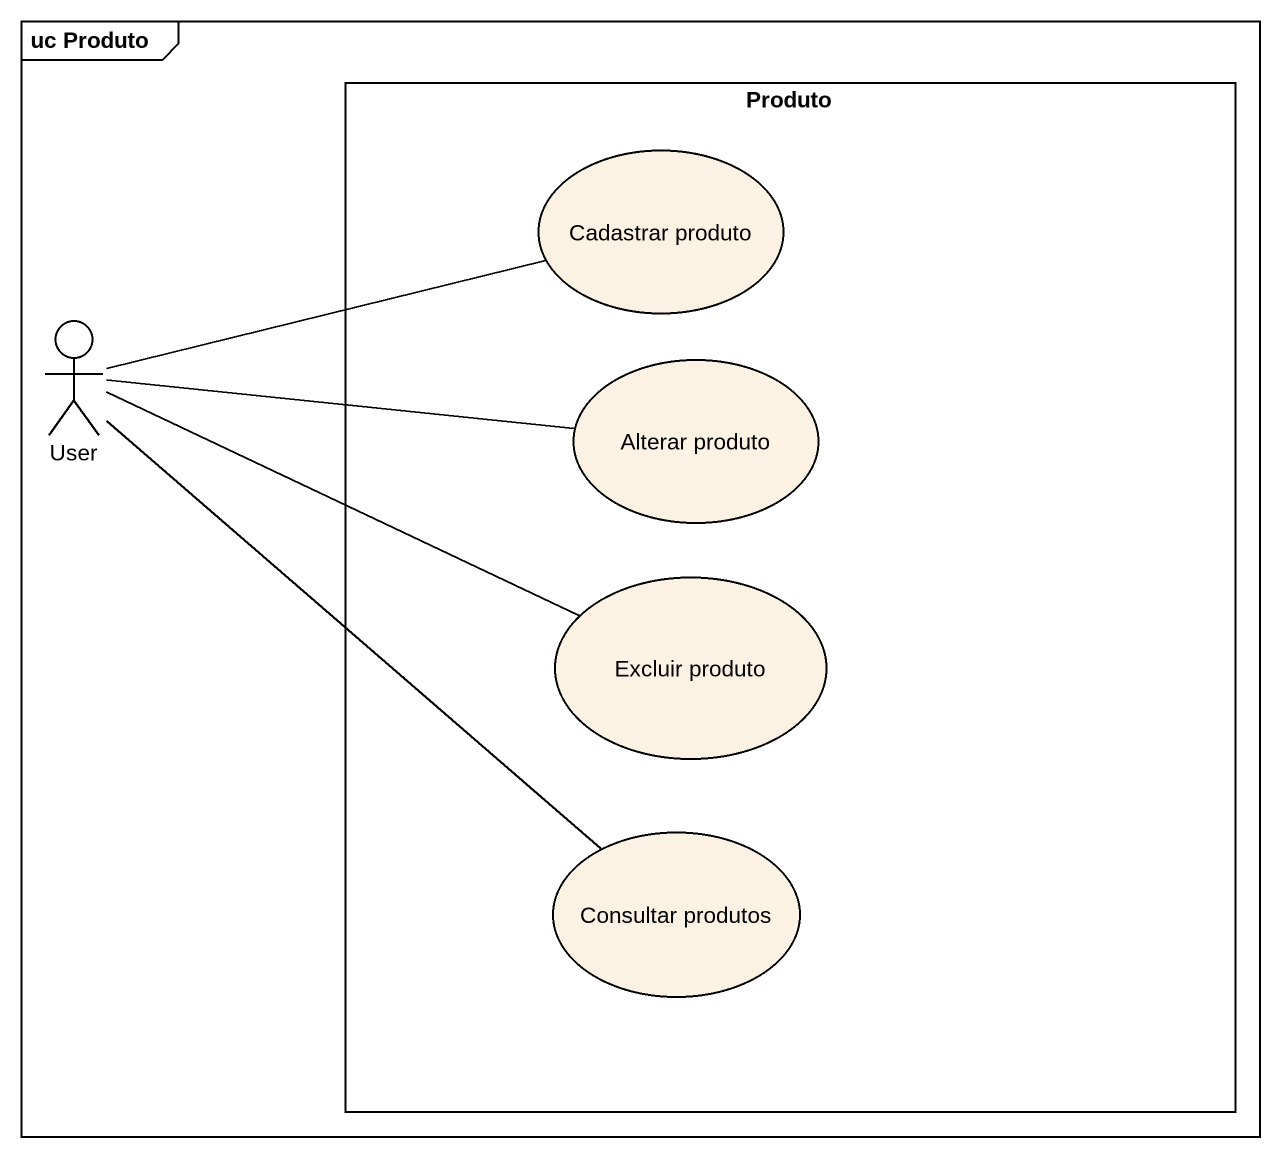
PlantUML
@startuml
mainframe uc Produto
rectangle Produto {
  usecase "Cadastrar produto" as Cadastrar_produto
  usecase "Alterar produto" as Alterar_produto
  usecase "Excluir produto" as Excluir_produto
  usecase "Consultar produtos" as Consultar_produtos
}
actor User
Cadastrar_produto -left- User
Alterar_produto -left- User
Excluir_produto -left- User
Consultar_produtos -up- User
@enduml
